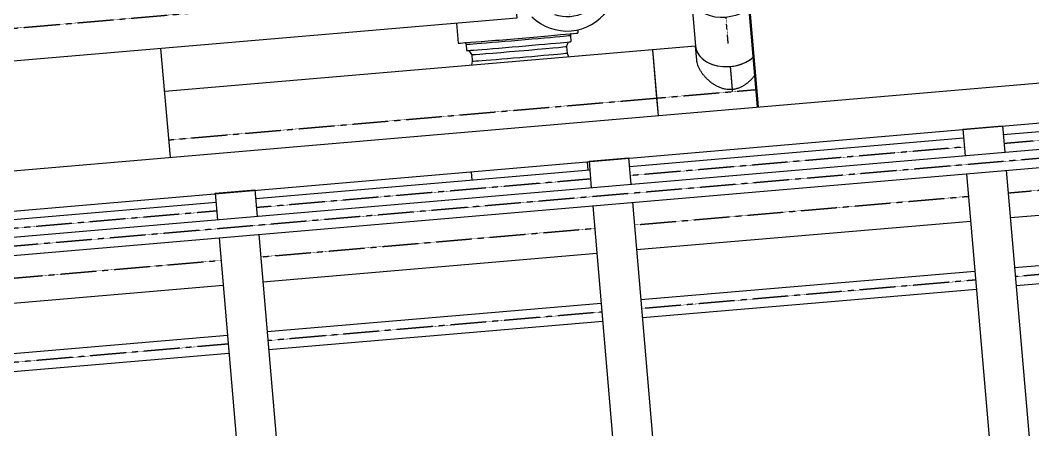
# Model space of a CAD drawing. Header units: millimetres. Extents: x 238021 to 250605, y -32596 to -9848.
# Drawn here: x 241668 to 245051, y -17787 to -16420 of the extents above; entities that cross this region are included whole.
import ezdxf

# ---------------------------------------------------------------- set-up
doc = ezdxf.new("R2010")
doc.units = ezdxf.units.MM
doc.header["$MEASUREMENT"] = 0
doc.linetypes.add('CENTER2', pattern=[1.125, 0.75, -0.125, 0.125, -0.125])
for name, color, linetype in [('Plan-150-SL-B4-216', 85, 'Continuous'), ('Plan-300-CEN-D3-231', 70, 'Continuous'), ('Plan-300-FA-D4-030', 50, 'Continuous'), ('Plan-50-PES-D1-243', 4, 'Continuous'), ('Plan-A-FLOR', 192, 'Continuous'), ('Plan-CENTER', 1, 'CENTER2'), ('Plan-RE', 5, 'Continuous'), ('Plan-S-BEAM', 12, 'Continuous'), ('Plan-S-COLS', 52, 'Continuous')]:
    doc.layers.add(name, color=color, linetype=linetype)
doc.layers.add('Plan-PR-STEL-EQIP-PUMP_1_SEEPEX_BTVE70-24_100-18', color=7, linetype='Continuous', true_color=0x1111d0)

# ---------------------------------------------------------------- blocks, each defined once
blk = doc.blocks.new('*U106')
at = {"layer": 'Plan-PR-STEL-EQIP-PUMP_1_SEEPEX_BTVE70-24_100-18', "color": 0, "linetype": 'ByBlock', "lineweight": -2}
for p, q in [((243126.1, -16429.6), (243131.8, -16496.1)), ((243506.5, -16470.1), (243508.3, -16490.9)), ((243530.7, -16451.7), (243531.6, -16461.9)), ((243157.9, -16499.9), (243159.6, -16520.7)), ((243493.8, -16507.2), (243500.1, -16491.9)), ((243493.8, -16507.2), (243495.7, -16529.1)), ((243176.7, -16534.3), (243167.9, -16520.3)), ((243176.7, -16534.3), (243178.5, -16556.2)), ((243495.7, -16529.1), (243500.3, -16542.3)), ((243178.5, -16556.2), (243176.2, -16570)), ((243562.4, -16892.3), (243564.8, -16920.3)), ((243174.4, -16925.5), (243176.8, -16953.5))]:
    blk.add_line(p, q, dxfattribs=at)
for centre, major_axis, start_param, end_param in [((243331.7, -16479), (-199.9, -17.1), 6.283185, 9.424778), ((243332.2, -16485), (-174.3, -14.9), 6.283162, 9.424802), ((243334, -16505.8), (-174.3, -14.9), 6.283185, 9.424778), ((243335.2, -16520.8), (-158.6, -13.6), 0.003074, 3.138518), ((243337.1, -16542.7), (-158.6, -13.6), 6.283185, 9.424778)]:
    blk.add_ellipse(centre, major_axis=major_axis, ratio=0.005969, start_param=start_param, end_param=end_param, dxfattribs=at)
for points, knots in [([(243509.5, -16464.4), (243509.3, -16464.5), (243509.1, -16464.6), (243508.5, -16465.1), (243508.1, -16465.4), (243507.3, -16466.5), (243506.9, -16467.2), (243506.5, -16468.7), (243506.4, -16469.4), (243506.5, -16470.1)], [7.84078272, 7.84078272, 7.84078272, 7.84078272, 7.8448028, 7.8448028, 7.84875798, 7.84875798, 7.85188002, 7.85188002, 7.85400543, 7.85400543, 7.85400543, 7.85400543]), ([(243157.9, -16499.9), (243157.8, -16499.3), (243157.6, -16498.6), (243157.2, -16497.5), (243156.8, -16497), (243156.2, -16496.1), (243155.8, -16495.8), (243155, -16495.3), (243154.7, -16495.1), (243154.2, -16494.9), (243154.1, -16494.8), (243153.9, -16494.8)], [4.71236518, 4.71236518, 4.71236518, 4.71236518, 4.71430614, 4.71430614, 4.71643782, 4.71643782, 4.71916243, 4.71916243, 4.72272338, 4.72272338, 4.7255879, 4.7255879, 4.7255879, 4.7255879])]:
    blk.add_open_spline(points, degree=3, knots=knots, dxfattribs=at)
blk = doc.blocks.new('*U147')
at = {"layer": 'Plan-CENTER'}
for p, q in [((245027.5, -14784.2), (244990.5, -14351.6)), ((245134.9, -16037.8), (245039, -14917.8)), ((245165.8, -16399.7), (245153.5, -16256)), ((245198.4, -16780.4), (245196, -16752.3)), ((245234.2, -17197.8), (245227.1, -17114.6))]:
    blk.add_line(p, q, dxfattribs=at)
at = {"layer": 'Plan-RE', "color": 0, "linetype": 'ByBlock', "lineweight": -2}
for p, q in [((244960.4, -14354.1), (244997.5, -14786.8)), ((245020.5, -14349), (245057.6, -14781.7)), ((245008.9, -14920.3), (245104.8, -16040.3)), ((245069, -14915.2), (245164.9, -16035.2)), ((245123.5, -16258.6), (245135.8, -16402.2)), ((245183.6, -16253.5), (245195.9, -16397.1)), ((245166, -16754.9), (245168.4, -16783)), ((245226.1, -16749.7), (245228.5, -16777.8)), ((245192.6, -17066.2), (245204.1, -17200.4)), ((245253, -17063.5), (245264.2, -17195.2))]:
    blk.add_line(p, q, dxfattribs=at)
blk = doc.blocks.new('*U162')
at = {"layer": 'Plan-A-FLOR', "color": 0, "linetype": 'ByBlock', "lineweight": -2}
for p, q in [((244982.5, -14932), (244884.1, -14940.6)), ((245130.5, -16623.4), (244982.5, -14932)), ((244071.8, -15996.2), (244083.3, -16127.8)), ((244102.4, -16346), (244134.2, -16708.8))]:
    blk.add_line(p, q, dxfattribs=at)
blk = doc.blocks.new('*U163')
at = {"layer": 'Plan-A-FLOR', "color": 0, "linetype": 'ByBlock', "lineweight": -2}
for p, q in [((242119.1, -16296), (242107.6, -16164)), ((241111.2, -16249.3), (241122.8, -16381.3)), ((242170, -16877.1), (242138.2, -16514.2)), ((241141.8, -16599.5), (241173.6, -16962.5))]:
    blk.add_line(p, q, dxfattribs=at)
blk = doc.blocks.new('*U186')
at = {"layer": 'Plan-300-FA-D4-030', "color": 0, "linetype": 'ByBlock', "lineweight": -2}
for radius, start, end in [(167.5, 90, 144.0532), (167.5, 45.7341, 90), (109.5, 94.0281, 95.7592), (167.5, 225.7341, 324.0532), (109.5, 274.0281, 275.7592)]:
    blk.add_arc((243494.9, -16288.1), radius, start, end, dxfattribs=at)
at = {"layer": 'Plan-300-FA-D4-030', "color": 0, "linetype": 'ByBlock', "lineweight": -2, "extrusion": (-1.09833e-25, -6.20601e-45, -1)}
for start, end in [(60.4773, 90), (240.4773, 289.7354)]:
    blk.add_arc((-243494.9, -16288.1), 120.5, start, end, dxfattribs=at)
at = {"layer": 'Plan-300-FA-D4-030', "color": 0, "linetype": 'ByBlock', "lineweight": -2, "extrusion": (0, 0, -1)}
blk.add_arc((-243494.9, -16288.1), 120.5, 90, 109.7354, dxfattribs=at)
blk = doc.blocks.new('*U200')
at = {"layer": 'Plan-300-FA-D4-030', "color": 0, "linetype": 'ByBlock', "lineweight": -2}
for p, q in [((243308.4, -16194.1), (240957.5, -16395.4)), ((243308.4, -16194.1), (243317.7, -16303.3)), ((243317.7, -16303.3), (243327, -16412.4)), ((240966.8, -16504.6), (240957.5, -16395.4)), ((243327, -16412.4), (240976.2, -16613.7)), ((240976.2, -16613.7), (240966.8, -16504.6))]:
    blk.add_line(p, q, dxfattribs=at)
at = {"layer": 'Plan-CENTER'}
blk.add_line((240966.8, -16504.6), (243317.7, -16303.3), dxfattribs=at)
blk = doc.blocks.new('*U212')
at = {"layer": 'Plan-300-CEN-D3-231', "color": 0, "linetype": 'ByBlock', "lineweight": -2}
blk.add_line((243912.4, -16362.3), (243924.7, -16506.2), dxfattribs=at)
at = {"layer": 'Plan-300-CEN-D3-231', "color": 0, "linetype": 'ByBlock', "lineweight": -2, "extrusion": (0, 0, -1)}
for start_param, end_param in [(1.570796, 2.876858), (0.76455, 1.570796)]:
    blk.add_ellipse((244019.8, -16332.8), major_axis=(109.1, 9.3), ratio=0.707107, start_param=start_param, end_param=end_param, dxfattribs=at)
at = {"layer": 'Plan-300-CEN-D3-231', "color": 0, "linetype": 'ByBlock', "lineweight": -2}
for start_param, end_param in [(0, 1.570796), (1.570796, 2.381078)]:
    blk.add_ellipse((244033.8, -16496.9), major_axis=(-109.1, -9.3), ratio=0.707107, start_param=start_param, end_param=end_param, dxfattribs=at)
at = {"layer": 'Plan-CENTER'}
blk.add_line((244033.8, -16496.9), (244026.4, -16409.9), dxfattribs=at)
blk = doc.blocks.new('*U213')
at = {"layer": 'Plan-S-COLS', "color": 0, "linetype": 'ByBlock', "lineweight": -2}
for p, q in [((244131.9, -16709), (244100.2, -16346.2)), ((244134.2, -16708.8), (244102.4, -16346))]:
    blk.add_line(p, q, dxfattribs=at)
blk = doc.blocks.new('*U222')
at = {"layer": 'Plan-300-CEN-D3-231', "color": 0, "linetype": 'ByBlock', "lineweight": -2}
for p, q in [((243924.7, -16505.9), (243780.7, -16518.3)), ((243928.7, -16553.2), (243924.7, -16506.2)), ((243780.7, -16518.3), (243799.5, -16737.5))]:
    blk.add_line(p, q, dxfattribs=at)
blk.add_ellipse((244033.8, -16496.9), major_axis=(-109.1, -9.3), ratio=0.707107, start_param=0, end_param=2.381078, dxfattribs=at)
blk.add_open_spline([(244122.7, -16603.3), (244122.1, -16604.1), (244121.5, -16604.9), (244118.7, -16608.5), (244116.4, -16611.3), (244111.5, -16616.8), (244108.9, -16619.4), (244103.5, -16624.6), (244100.7, -16627.1), (244094.7, -16631.9), (244091.7, -16634.1), (244085.3, -16638.2), (244082, -16640.2), (244075.3, -16643.6), (244071.9, -16645), (244064.9, -16647.6), (244061.4, -16648.6), (244054.2, -16650.2), (244050.6, -16650.8), (244043.4, -16651.4), (244039.8, -16651.5), (244032.5, -16651.1), (244028.8, -16650.7), (244021.5, -16649.4), (244017.8, -16648.5), (244010.6, -16646.3), (244007.1, -16644.9), (244000.1, -16641.9), (243996.7, -16640.3), (243990.1, -16636.6), (243986.9, -16634.6), (243980.6, -16630.4), (243977.6, -16628.2), (243971.9, -16623.7), (243969.1, -16621.3), (243964, -16616.6), (243961.4, -16614.1), (243956.6, -16608.9), (243954.2, -16606.3), (243949.8, -16600.8), (243947.7, -16598), (243943.7, -16592.3), (243941.9, -16589.4), (243938.5, -16583.6), (243937, -16580.7), (243934.4, -16574.9), (243933.2, -16572.1), (243931.3, -16566.5), (243930.5, -16563.7), (243929.3, -16558.3), (243928.9, -16555.7), (243928.7, -16553.2)], degree=3, knots=[254.692356, 254.692356, 254.692356, 254.692356, 257.769278, 257.769278, 268.59541, 268.59541, 279.421542, 279.421542, 290.247675, 290.247675, 301.073807, 301.073807, 311.899939, 311.899939, 322.726071, 322.726071, 333.552203, 333.552203, 344.378336, 344.378336, 355.204468, 355.204468, 366.0306, 366.0306, 376.856732, 376.856732, 387.682864, 387.682864, 398.508997, 398.508997, 409.335129, 409.335129, 420.161261, 420.161261, 430.987393, 430.987393, 441.684907, 441.684907, 452.382421, 452.382421, 463.079935, 463.079935, 473.777448, 473.777448, 484.474962, 484.474962, 495.172476, 495.172476, 505.86999, 505.86999, 516.567503, 516.567503, 516.567503, 516.567503], dxfattribs=at)
at = {"layer": 'Plan-CENTER'}
for p, q in [((244040.4, -16574), (244047.6, -16657.9)), ((243794.5, -16679.6), (244126.9, -16651.1))]:
    blk.add_line(p, q, dxfattribs=at)
blk = doc.blocks.new('*U235')
at = {"layer": 'Plan-S-BEAM', "color": 0, "linetype": 'ByBlock', "lineweight": -2}
for p, q in [((239834.2, -17077.2), (245894.2, -16558)), ((239845.6, -17210.8), (245905.7, -16691.5))]:
    blk.add_line(p, q, dxfattribs=at)
blk = doc.blocks.new('*U241')
at = {"layer": 'Plan-S-BEAM', "color": 0, "linetype": 'ByBlock', "lineweight": -2}
for p, q in [((244817.7, -16783), (244950.2, -16771.7)), ((244950.2, -16771.7), (244957.8, -16860.6)), ((244817.7, -16783), (244825.3, -16872)), ((244830.4, -16932.1), (245173.7, -20938)), ((244962.9, -16920.7), (245306.2, -20926.6))]:
    blk.add_line(p, q, dxfattribs=at)
blk = doc.blocks.new('*U242')
at = {"layer": 'Plan-S-BEAM', "color": 0, "linetype": 'ByBlock', "lineweight": -2}
for p, q in [((243568.6, -16890.1), (243701.1, -16878.7)), ((243701.1, -16878.7), (243708.7, -16967.6)), ((243568.6, -16890.1), (243576.2, -16978.9)), ((243581.4, -17039), (243924.6, -21045)), ((243713.9, -17027.7), (244057.1, -21033.7))]:
    blk.add_line(p, q, dxfattribs=at)
blk = doc.blocks.new('*U243')
at = {"layer": 'Plan-S-BEAM', "color": 0, "linetype": 'ByBlock', "lineweight": -2}
for p, q in [((242319.6, -16997.1), (242452.1, -16985.7)), ((242319.6, -16997.1), (242327.2, -17085.9)), ((242452.1, -16985.7), (242459.7, -17074.5)), ((242332.4, -17146), (242675.6, -21152)), ((242464.9, -17134.6), (242808.2, -21140.7))]:
    blk.add_line(p, q, dxfattribs=at)
blk = doc.blocks.new('*U248')
at = {"layer": 'Plan-CENTER'}
for p, q in [((245902.7, -16750.4), (244955.3, -16831.5)), ((244822.8, -16842.9), (243706.2, -16938.5)), ((243573.7, -16949.8), (242457.3, -17045.4)), ((242324.7, -17056.7), (241207.5, -17152.4))]:
    blk.add_line(p, q, dxfattribs=at)
at = {"layer": 'Plan-RE', "color": 0, "linetype": 'ByBlock', "lineweight": -2}
for p, q in [((244952.7, -16801.5), (245900.2, -16720.3)), ((243703.6, -16908.4), (244820.2, -16812.8)), ((242454.7, -17015.3), (243571.1, -16919.7)), ((241204.9, -17122.3), (242322.2, -17026.7))]:
    blk.add_line(p, q, dxfattribs=at)
blk = doc.blocks.new('*U265')
at = {"layer": 'Plan-50-PES-D1-243', "color": 0, "linetype": 'ByBlock', "lineweight": -2}
for p, q in [((240419.8, -17249.2), (245886.3, -16781.1)), ((240425, -17309.3), (245891.4, -16841.2))]:
    blk.add_line(p, q, dxfattribs=at)
at = {"layer": 'Plan-CENTER'}
blk.add_line((245907.8, -16809.6), (240422.4, -17279.2), dxfattribs=at)
blk = doc.blocks.new('*U269')
at = {"layer": 'Plan-150-SL-B4-216', "color": 0, "linetype": 'ByBlock', "lineweight": -2}
for p, q in [((245163.5, -17064), (244976.6, -17080)), ((244844.1, -17091.3), (243727.5, -17186.9)), ((243595, -17198.3), (242478.5, -17293.9)), ((242346, -17305.2), (241228.8, -17400.9))]:
    blk.add_line(p, q, dxfattribs=at)
at = {"layer": 'Plan-CENTER'}
for p, q in [((244969.4, -16996.2), (245156.4, -16980.1)), ((243720.3, -17103.1), (244836.9, -17007.5)), ((242471.4, -17210), (243587.8, -17114.4)), ((241221.6, -17317), (242338.8, -17221.4))]:
    blk.add_line(p, q, dxfattribs=at)
blk = doc.blocks.new('*U288')
at = {"layer": 'Plan-CENTER'}
for p, q in [((246023.2, -17187.6), (244993.4, -17275.8)), ((244860.9, -17287.1), (243744.3, -17382.7)), ((243611.8, -17394.1), (242495.3, -17489.7)), ((242362.8, -17501), (241245.6, -17596.7))]:
    blk.add_line(p, q, dxfattribs=at)
at = {"layer": 'Plan-RE', "color": 0, "linetype": 'ByBlock', "lineweight": -2}
for p, q in [((244990.8, -17245.7), (246020.6, -17157.6)), ((244995.9, -17305.8), (246020.8, -17218.1)), ((243741.7, -17352.7), (244858.3, -17257.1)), ((243746.9, -17412.8), (244863.4, -17317.2)), ((242492.7, -17459.6), (243609.2, -17364)), ((242497.9, -17519.7), (243614.3, -17424.1)), ((241243, -17566.6), (242360.2, -17471)), ((241248.2, -17626.7), (242365.4, -17531.1))]:
    blk.add_line(p, q, dxfattribs=at)
blk = doc.blocks.new('*U177')
at = {"layer": 'Plan-300-CEN-D3-231', "color": 0, "linetype": 'ByBlock', "lineweight": -2}
for p, q in [((240486.5, -16360.6), (240481.6, -16303.2)), ((240809.1, -16333), (240804.2, -16275.6)), ((240809.1, -16333), (240757, -16337.5)), ((240538.7, -16356.2), (240486.5, -16360.6))]:
    blk.add_line(p, q, dxfattribs=at)
blk = doc.blocks.new('*U182')
at = {"layer": 'Plan-300-CEN-D3-231', "color": 0, "linetype": 'ByBlock', "lineweight": -2}
for p, q in [((240809.1, -16333), (240757, -16337.5)), ((240538.7, -16356.2), (240486.5, -16360.6))]:
    blk.add_line(p, q, dxfattribs=at)
for start, end in [(184.8936, 194.7296), (227.0312, 257.4503)]:
    blk.add_arc((241245.6, -16295.6), 438.1, start, end, dxfattribs=at)
at = {"layer": 'Plan-300-CEN-D3-231', "color": 0, "linetype": 'ByBlock', "lineweight": -2, "extrusion": (0, 0, -1)}
for start, end in [(346.6685, 355.1064), (295.3405, 329.3782)]:
    blk.add_arc((-241245.6, -16295.6), 761.9, start, end, dxfattribs=at)
at = {"layer": 'Plan-CENTER'}
for p in [(240678, -16699.9), (241166.3, -16904.6)]:
    blk.add_line(p, (240699, -16944.6), dxfattribs=at)
blk = doc.blocks.new('*U228')
at = {"layer": 'Plan-300-CEN-D3-231', "color": 0, "linetype": 'ByBlock', "lineweight": -2}
for p, q in [((243780.7, -16518.3), (242150.8, -16657.8)), ((243780.7, -16518.3), (243794.5, -16679.6)), ((243794.5, -16679.6), (243799.5, -16737.5))]:
    blk.add_line(p, q, dxfattribs=at)
at = {"layer": 'Plan-CENTER'}
blk.add_line((242164.9, -16819.1), (243794.5, -16679.6), dxfattribs=at)
blk = doc.blocks.new('*U701')
at = {"layer": 'Plan-300-CEN-D3-231'}
for name in ['*U177', '*U182', '*U228']:
    blk.add_blockref(name, (0, 0), dxfattribs=at)

msp = doc.modelspace()

# ---------------------------------------------------------------- block references
at = {"layer": 'Plan-150-SL-B4-216'}
msp.add_blockref('*U269', (0, 0), dxfattribs=at)
at = {"layer": 'Plan-300-CEN-D3-231'}
for name in ['*U701', '*U212', '*U222']:
    msp.add_blockref(name, (0, 0), dxfattribs=at)
at = {"layer": 'Plan-300-FA-D4-030'}
for name in ['*U186', '*U200']:
    msp.add_blockref(name, (0, 0), dxfattribs=at)
at = {"layer": 'Plan-50-PES-D1-243'}
msp.add_blockref('*U265', (0, 0), dxfattribs=at)
at = {"layer": 'Plan-A-FLOR'}
for name in ['*U162', '*U163']:
    msp.add_blockref(name, (0, 0), dxfattribs=at)
at = {"layer": 'Plan-PR-STEL-EQIP-PUMP_1_SEEPEX_BTVE70-24_100-18'}
msp.add_blockref('*U106', (0, 0), dxfattribs=at)
at = {"layer": 'Plan-RE'}
for name in ['*U147', '*U248', '*U288']:
    msp.add_blockref(name, (0, 0), dxfattribs=at)
at = {"layer": 'Plan-S-BEAM'}
for name in ['*U235', '*U241', '*U242', '*U243']:
    msp.add_blockref(name, (0, 0), dxfattribs=at)
at = {"layer": 'Plan-S-COLS'}
msp.add_blockref('*U213', (0, 0), dxfattribs=at)

doc.saveas('drawing.dxf')
